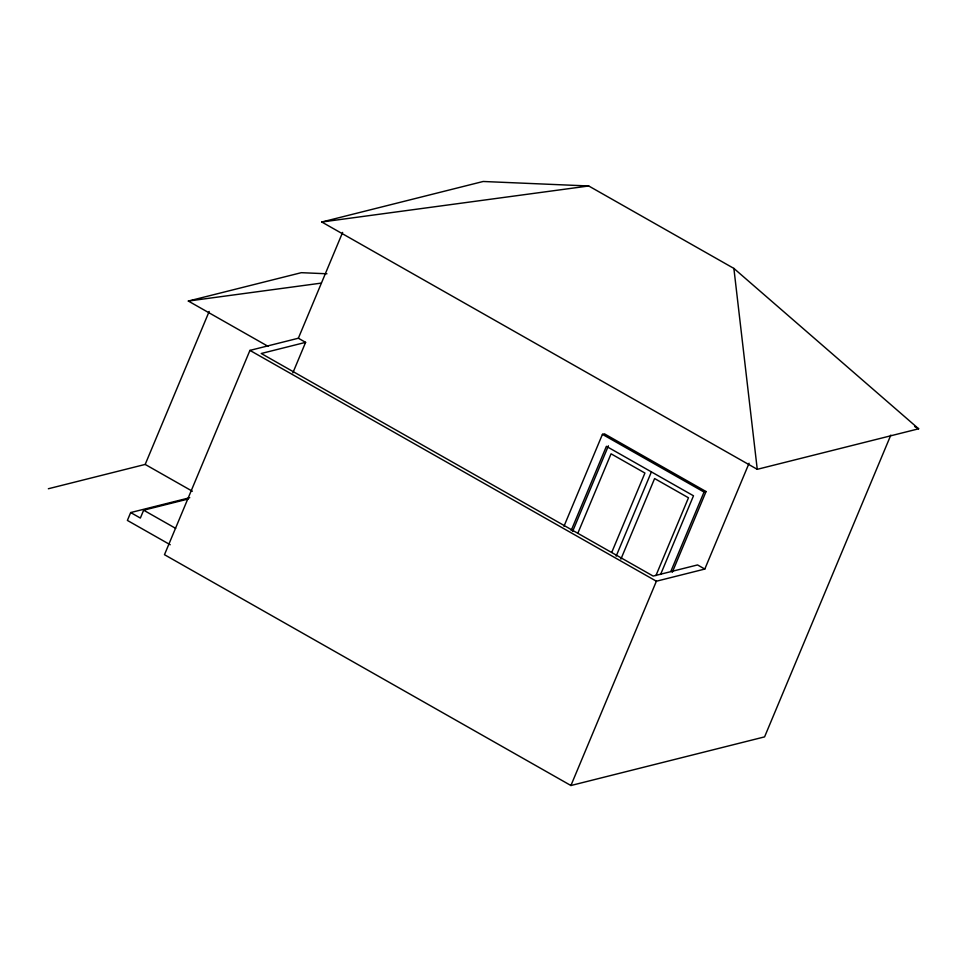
<?xml version="1.0" encoding="UTF-8"?>
<svg xmlns="http://www.w3.org/2000/svg" width="967" height="967" viewBox="0 0 967 967"><rect width="100%" height="100%" fill="white"/><g stroke="black" fill="none" stroke-linecap="round" stroke-linejoin="round"><path stroke-width="1.45" d="M48.35 488.746L145.183 464.426L209.174 311.447M189.762 497.727L130.678 512.558L127.39 520.415L170.228 544.747M188.311 498.984L143.648 510.201L140.36 518.058L130.678 512.558M292.856 372.863L305.608 342.354L298.356 338.232L249.933 350.392L164.475 554.695L570.917 785.518L764.583 736.878L890.825 435.09M298.356 338.232L342.62 232.406M563.979 526.266L602.429 434.352L604.448 433.845L706.055 491.55L672.27 572.319M571.171 530.545L606.394 446.331L693.496 495.793L660.582 574.483M572.609 531.415L608.412 445.823M577.94 532.986L611.059 453.813L644.929 473.044L611.809 552.217M616.16 556.146L651.383 471.944M620.911 559.107L654.611 478.544L688.48 497.775L655.94 575.57M570.917 785.518L656.388 581.215L704.798 569.055L749.074 463.229M670.832 571.437L704.036 492.058L706.055 491.55M321.781 222.011L483.174 181.482L588.722 185.978L733.88 268.415L918.65 428.792L757.258 469.321L321.781 222.011L588.722 185.978M268.028 346.319L188.335 301.051L301.305 272.682L326.943 273.782M305.608 342.354L261.235 353.499L653.16 576.078L697.545 564.933L704.798 569.055M188.335 301.051L321.37 283.101M914.709 426.556L918.65 428.792M602.429 434.352L704.036 492.058M249.933 350.392L656.388 581.215M145.183 464.426L192.36 491.224M143.648 510.201L175.668 528.381M733.88 268.415L757.258 469.321"/></g></svg>
